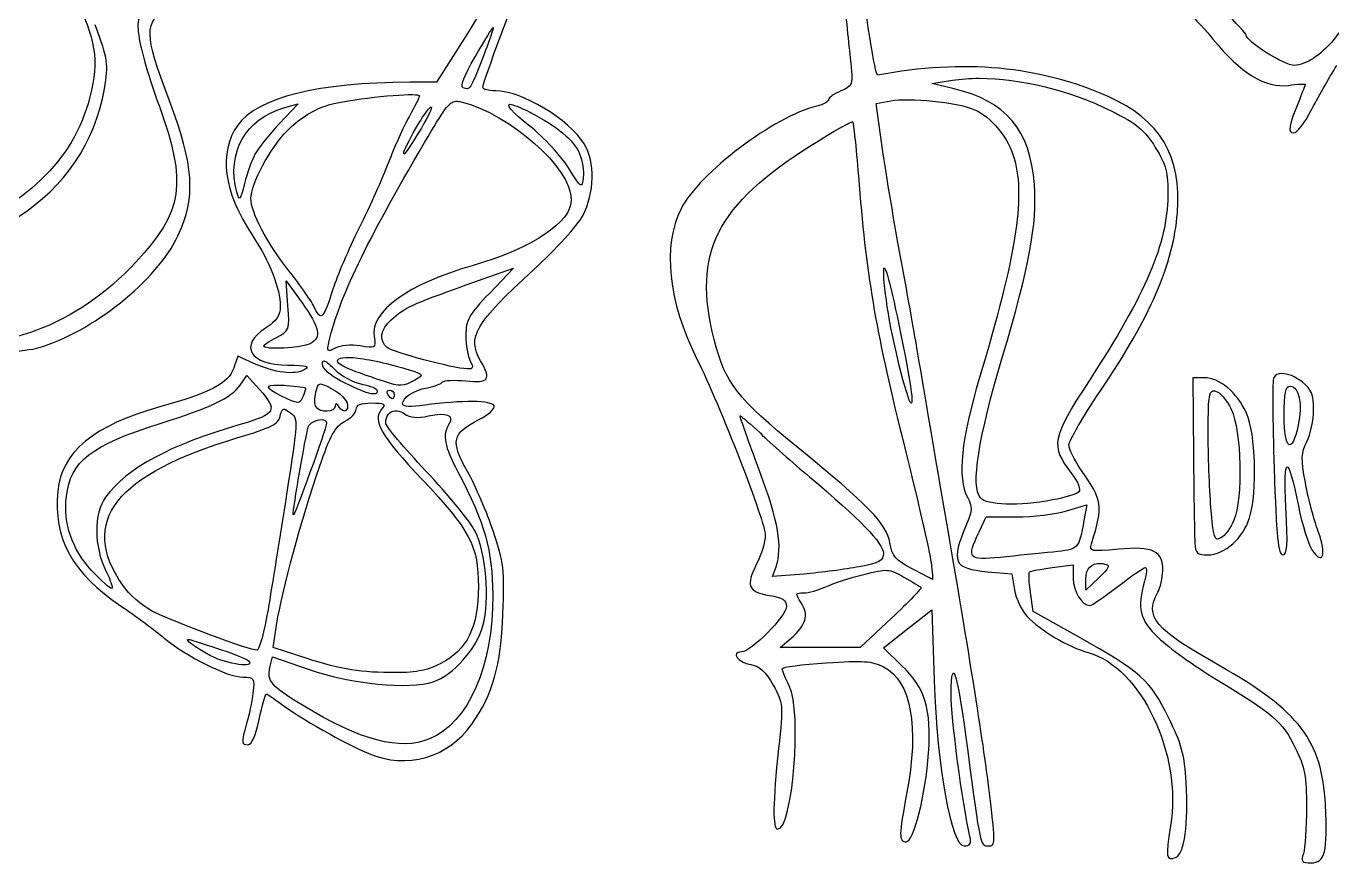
# Model space of a CAD drawing. Extents: x -354 to -51, y 1 to 137.
# Drawn here: x -303.5 to -221.5, y 1.4 to 53.9 of the extents above; entities that cross this region are included whole.
import ezdxf

# ---------------------------------------------------------------- set-up
doc = ezdxf.new("R2010")
doc.units = 0
doc.layers.add('Layer_1', color=7, linetype='CONTINUOUS')

msp = doc.modelspace()

# ---------------------------------------------------------------- linework, layer by layer
at = {"layer": 'Layer_1', "color": 7}
for points in [[(-274.151327, 53.773503), (-274.151327, 53.773503)], [(-276.489033, 52.245535), (-277.714383, 50.33392), (-279.390077, 50.33392)], [(-245.306785, 49.948619), (-246.629702, 50.26171), (-245.339856, 50.465108)], [(-243.660303, 50.586376), (-243.660303, 50.586376)], [(-279.216996, 49.566075), (-279.216996, 49.566075)], [(-249.76777, 46.426906), (-250.118341, 49.002734), (-249.209388, 49.173061)], [(-286.397672, 48.988953), (-287.57784, 47.726672)], [(-287.216229, 48.754136), (-286.397672, 48.988953), (-286.397672, 48.988953)], [(-278.052279, 48.781147), (-278.052279, 48.781147)], [(-276.497299, 49.145499), (-276.497299, 49.145499)], [(-273.101263, 48.954779), (-273.101263, 48.954779)], [(-251.602215, 47.854552), (-251.602215, 47.854552)], [(-275.856237, 37.625651), (-272.879123, 38.687842), (-272.879123, 38.687842)], [(-272.879123, 38.687842), (-274.372366, 37.121842)], [(-249.613979, 38.701073), (-249.613979, 38.701073)], [(-287.143472, 37.884722), (-286.143559, 36.502274)], [(-287.031035, 36.326438), (-287.143472, 37.884722), (-287.143472, 37.884722)], [(-289.171944, 32.707708), (-290.17516, 33.151988), (-290.448012, 32.370365)], [(-284.778196, 32.859293), (-284.778196, 32.859293)], [(-283.396859, 33.078675), (-283.396859, 33.078675)], [(-224.699048, 32.06885), (-224.699048, 32.06885)], [(-290.02578, 31.346206), (-289.599144, 31.945378), (-289.599144, 31.945378)], [(-289.599144, 31.945378), (-288.817502, 31.081073)], [(-287.57784, 31.352822), (-287.57784, 31.352822)], [(-285.028471, 31.412353), (-285.028471, 31.412353)], [(-230.259159, 31.813086), (-230.218369, 26.984439)], [(-229.550296, 31.813086), (-230.259159, 31.813086), (-230.259159, 31.813086)], [(-224.145077, 31.28392), (-224.145077, 31.28392)], [(-280.644092, 31.019336), (-280.644092, 31.019336)], [(-228.975378, 30.982405), (-228.975378, 30.982405)], [(-287.290087, 29.832019), (-287.290087, 29.832019)], [(-281.786762, 30.225586), (-281.786762, 30.225586)], [(-280.316119, 29.735556), (-280.316119, 29.735556)], [(-284.929241, 29.183238), (-284.929241, 29.183238)], [(-258.642335, 29.409786), (-258.642335, 29.409786)], [(-238.17902, 23.460519), (-236.920044, 23.839205), (-236.920044, 23.839205)], [(-236.920044, 23.839205), (-237.092575, 22.865208)], [(-243.670226, 22.146975), (-243.224293, 23.081836), (-241.330869, 23.081836)], [(-254.669174, 19.500039), (-256.623233, 19.338534), (-256.410466, 19.953138)], [(-249.45082, 19.730998), (-249.45082, 19.730998)], [(-239.085216, 19.907387), (-237.76616, 20.07661), (-237.76616, 19.216716)], [(-236.046368, 20.1626), (-236.046368, 20.1626)], [(-243.139406, 19.646111), (-241.609231, 19.509961), (-241.448277, 18.51171)], [(-236.158814, 19.261914), (-236.97241, 18.484702), (-236.97241, 19.204035)], [(-237.424956, 15.556646), (-240.279702, 17.159578), (-240.444514, 18.334771)], [(-248.50769, 13.750856), (-249.67296, 14.871484), (-248.151055, 16.06652), (-246.629702, 17.262104), (-246.48418, 12.829795)], [(-286.342018, 14.36325), (-287.954297, 14.895188), (-287.721153, 16.408825)], [(-249.161433, 16.729632), (-251.127618, 14.881957), (-253.64116, 14.882508), (-256.154702, 14.882508), (-255.459619, 15.476168)], [(-293.256462, 15.402305), (-293.256462, 15.402305)], [(-288.157694, 13.639519), (-287.991804, 14.301528), (-285.699285, 13.509979)], [(-223.322114, 1.981314), (-223.322665, 1.981314)]]:
    msp.add_lwpolyline(points, dxfattribs=at)
for points in [[(-315.406476, 44.427647), (-313.074106, 46.443783), (-309.15514, 52.59728), (-300.861024, 67.267253)], [(-216.823838, 63.47875), (-217.364304, 60.326999), (-219.779494, 54.900439), (-221.559326, 52.839192)], [(-272.426577, 59.633472), (-272.426577, 59.145135), (-274.598613, 55.194788), (-276.489033, 52.245535)], [(-250.032904, 50.780404), (-250.18411, 50.751724), (-250.756606, 54.344247), (-251.384483, 59.263606)], [(-226.918243, 53.293395), (-226.918243, 53.438491), (-229.218126, 55.83841), (-232.02911, 58.626402)], [(-274.804519, 50.003189), (-274.798705, 50.357051), (-272.78448, 55.747839), (-272.029702, 57.429715)], [(-233.382343, 57.553187), (-231.711633, 55.985078), (-229.7379, 53.953976), (-228.995772, 53.039285)], [(-300.185215, 55.219342), (-299.007332, 52.80236), (-298.867971, 51.391965), (-299.569519, 48.992814)], [(-295.328481, 55.519203), (-296.529506, 54.368413), (-296.541472, 54.339489), (-296.35704, 53.071806)], [(-294.475747, 49.227631), (-296.074169, 53.450201), (-296.078769, 54.023481), (-294.519294, 55.09642)], [(-252.064684, 54.831836), (-251.907525, 53.303868), (-251.734089, 51.616332), (-251.679383, 51.081919)], [(-298.544798, 49.922714), (-298.271861, 51.516126), (-298.300309, 51.712835), (-299.123044, 53.942726)], [(-275.291793, 51.936301), (-274.709176, 52.946835), (-274.196203, 53.773503), (-274.151327, 53.773503)], [(-274.151327, 53.773503), (-274.106451, 53.773503), (-274.393189, 52.940612), (-274.789084, 51.923074)], [(-223.888763, 51.392253), (-224.524632, 51.392253), (-226.918243, 52.894316), (-226.918243, 53.293395)], [(-296.35704, 53.071806), (-296.254396, 52.366239), (-295.696527, 50.479439), (-295.117351, 48.878711)], [(-228.995772, 53.039285), (-227.270019, 50.912261), (-225.69667, 49.950318), (-224.258629, 50.1432)], [(-221.559326, 52.839192), (-221.8145, 52.543677), (-222.317389, 52.097193), (-222.677191, 51.847006)], [(-276.042549, 49.987757), (-276.239653, 50.058485), (-275.967876, 50.763648), (-275.291793, 51.936301)], [(-274.789084, 51.923074), (-275.592083, 49.859194), (-275.609767, 49.832462), (-276.042549, 49.987757)], [(-235.564604, 49.439848), (-239.90799, 51.360701), (-244.654118, 51.800572), (-250.032904, 50.780404)], [(-222.677191, 51.847006), (-223.036991, 51.596822), (-223.582286, 51.392253), (-223.888763, 51.392253)], [(-251.679383, 51.081919), (-251.590985, 50.218398), (-251.665215, 50.075088), (-252.345802, 49.793176)], [(-222.849722, 48.547981), (-222.456256, 49.311968), (-221.726989, 50.591888), (-221.229149, 51.392253)], [(-279.390077, 50.33392), (-285.097502, 50.33392), (-288.952799, 49.374009), (-290.182328, 47.647297)], [(-274.005257, 49.804753), (-274.446495, 49.804753), (-274.806495, 49.894051), (-274.804519, 50.003189)], [(-245.339856, 50.465108), (-244.818905, 50.547218), (-244.254599, 50.586859), (-243.660303, 50.586376)], [(-243.660303, 50.586376), (-241.085031, 50.5844), (-237.951704, 49.831671), (-235.393176, 48.547431)], [(-224.258629, 50.1432), (-223.683951, 50.220283), (-223.214077, 50.249936), (-223.214077, 50.208794)], [(-223.214077, 50.208794), (-223.214077, 50.167651), (-223.378127, 49.732126), (-223.578979, 49.241409)], [(-315.472628, 38.956836), (-306.155654, 38.956836), (-299.707723, 43.133683), (-298.544798, 49.922714)], [(-293.926175, 40.709702), (-292.788509, 43.145169), (-292.914747, 45.103975), (-294.475747, 49.227631)], [(-284.699936, 48.848395), (-283.696241, 49.190838), (-280.412876, 49.585469), (-279.216996, 49.566075)], [(-278.776577, 49.480638), (-278.776577, 49.404412), (-279.069447, 48.817749), (-279.427562, 48.177014)], [(-279.216996, 49.566075), (-278.941025, 49.56159), (-278.776577, 49.534937), (-278.776577, 49.480638)], [(-276.497299, 49.145499), (-276.398141, 49.151285), (-276.292781, 49.132347), (-276.169326, 49.102505)], [(-268.4468, 46.479269), (-269.402142, 48.025049), (-272.376468, 49.804753), (-274.005257, 49.804753)], [(-253.111993, 49.248575), (-253.111993, 49.123486), (-253.439416, 48.942372), (-253.839596, 48.846188)], [(-252.345802, 49.793176), (-252.767005, 49.618712), (-253.111993, 49.373676), (-253.111993, 49.248575)], [(-249.209388, 49.173061), (-248.038163, 49.392785), (-245.080482, 49.089297), (-244.002608, 48.638933)], [(-240.203632, 43.916672), (-240.449013, 47.346208), (-241.985086, 49.161628), (-245.306785, 49.948619)], [(-231.227644, 42.157191), (-230.932242, 45.680741), (-232.315148, 48.002787), (-235.564604, 49.439848)], [(-223.578979, 49.241409), (-224.262786, 47.570738), (-224.333319, 47.15892), (-223.936168, 47.15892)], [(-299.569519, 48.992814), (-300.687994, 45.167853), (-303.967473, 42.200431), (-308.806794, 40.634185)], [(-295.117351, 48.878711), (-293.344431, 43.978755), (-293.603398, 42.231706), (-296.572009, 39.058259)], [(-290.23358, 43.454753), (-290.896435, 45.92934), (-289.692532, 48.043935), (-287.216229, 48.754136)], [(-287.054177, 47.319874), (-286.414295, 47.975552), (-285.479913, 48.582279), (-284.699936, 48.848395)], [(-279.737896, 45.836003), (-279.959844, 45.836003), (-278.532099, 48.400164), (-278.119527, 48.742562)], [(-278.052279, 48.781147), (-277.946389, 48.791702), (-278.191011, 48.2546), (-278.659167, 47.468701)], [(-278.457423, 46.561952), (-277.24444, 48.632272), (-276.926988, 49.120435), (-276.497299, 49.145499)], [(-278.119527, 48.742562), (-278.089735, 48.767284), (-278.067406, 48.779635), (-278.052279, 48.781147)], [(-276.169326, 49.102505), (-273.091097, 48.35868), (-269.251577, 44.962359), (-269.251577, 42.983465)], [(-271.859925, 47.589969), (-272.966524, 48.474612), (-273.380395, 48.946219), (-273.101263, 48.954779)], [(-273.101263, 48.954779), (-272.933784, 48.959915), (-272.516589, 48.79847), (-271.850556, 48.459236)], [(-271.850556, 48.459236), (-270.147534, 47.591826), (-269.080245, 46.700786), (-268.729576, 45.854192)], [(-253.839596, 48.846188), (-256.522361, 48.201395), (-261.227638, 44.647404), (-262.361937, 42.409648)], [(-244.002608, 48.638933), (-242.885087, 48.172002), (-241.81711, 46.85745), (-241.446623, 45.493145)], [(-235.393176, 48.547431), (-233.753017, 47.724157), (-233.28096, 47.334403), (-232.615051, 46.253272)], [(-223.936168, 47.15892), (-223.731876, 47.15892), (-223.243191, 47.783997), (-222.849722, 48.547981)], [(-290.182328, 47.647297), (-291.401387, 45.935275), (-291.068873, 43.468077), (-289.249668, 40.727341)], [(-287.57784, 47.726672), (-288.227121, 47.03251), (-288.913626, 46.175073), (-289.103054, 45.821119)], [(-279.427562, 48.177014), (-279.785676, 47.536273), (-280.369272, 46.241616), (-280.72457, 45.299671)], [(-269.419146, 44.962325), (-269.875116, 45.698708), (-270.973203, 46.881114), (-271.859925, 47.589969)], [(-254.12733, 46.432968), (-252.794378, 47.270643), (-251.658086, 47.910424), (-251.602215, 47.854552)], [(-251.602215, 47.854552), (-251.546343, 47.798681), (-251.38562, 46.279913), (-251.244475, 44.479463)], [(-289.351099, 43.057878), (-289.356744, 43.967359), (-288.161448, 46.185236), (-287.054177, 47.319874)], [(-278.659167, 47.468701), (-279.194204, 46.570534), (-279.679694, 45.836003), (-279.737896, 45.836003)], [(-284.439219, 34.114408), (-283.794736, 36.848806), (-282.182418, 40.204126), (-278.457423, 46.561952)], [(-268.535548, 41.965921), (-267.779446, 43.381325), (-267.7412, 45.337585), (-268.4468, 46.479269)], [(-260.291572, 34.211975), (-261.668452, 39.656801), (-260.163891, 42.639371), (-254.12733, 46.432968)], [(-248.638881, 39.618295), (-249.066626, 41.946628), (-249.574767, 45.010393), (-249.76777, 46.426906)], [(-232.615051, 46.253272), (-231.926788, 45.135846), (-231.815561, 44.703629), (-231.831224, 43.210563)], [(-289.103054, 45.821119), (-289.29251, 45.467158), (-289.584384, 44.641246), (-289.751826, 43.985574)], [(-280.72457, 45.299671), (-281.079869, 44.357732), (-281.90455, 42.515481), (-282.557361, 41.205795)], [(-268.729576, 45.854192), (-268.55753, 45.438837), (-268.456026, 44.766804), (-268.503575, 44.360952)], [(-241.446623, 45.493145), (-240.778908, 43.034298), (-241.364982, 39.37487), (-243.636602, 31.82466)], [(-268.503575, 44.360952), (-268.587079, 43.648366), (-268.618569, 43.66942), (-269.419146, 44.962325)], [(-251.244475, 44.479463), (-250.762725, 38.334198), (-250.179874, 34.856306), (-248.502729, 28.10892)], [(-289.751826, 43.985574), (-290.026034, 42.911966), (-290.074011, 42.859058), (-290.23358, 43.454753)], [(-242.195175, 33.136003), (-240.507306, 38.793105), (-240.024144, 41.4081), (-240.203632, 43.916672)], [(-286.969285, 38.52303), (-288.364761, 40.298721), (-289.345737, 42.16673), (-289.351099, 43.057878)], [(-269.251577, 42.983465), (-269.251577, 41.541422), (-271.656423, 39.935256), (-275.464324, 38.834465)], [(-231.831224, 43.210563), (-231.862616, 40.219067), (-233.198015, 37.082751), (-236.770664, 31.61079)], [(-271.605815, 38.590278), (-270.238014, 39.846237), (-268.856392, 41.365307), (-268.535548, 41.965921)], [(-262.361937, 42.409648), (-263.550493, 40.064852), (-263.185707, 36.600749), (-261.368647, 32.977803)], [(-236.052431, 30.992325), (-232.891576, 35.669478), (-231.501947, 38.885268), (-231.227644, 42.157191)], [(-282.557361, 41.205795), (-283.210169, 39.896106), (-283.95089, 38.169702), (-284.203281, 37.369336)], [(-302.721377, 33.676744), (-299.305528, 34.660274), (-295.22959, 37.919441), (-293.926175, 40.709702)], [(-289.249668, 40.727341), (-288.183772, 39.121519), (-287.507821, 37.395532), (-287.507821, 36.280134)], [(-247.570625, 33.66517), (-247.730377, 34.611055), (-248.21114, 37.289961), (-248.638881, 39.618295)], [(-296.572009, 39.058259), (-298.445597, 37.055378), (-300.533421, 35.62686), (-302.849252, 34.764293)], [(-285.337702, 36.167688), (-285.504354, 36.533425), (-286.238696, 37.593373), (-286.969285, 38.52303)], [(-275.464324, 38.834465), (-279.502063, 37.66723), (-281.852356, 35.972356), (-281.620846, 34.39498)], [(-274.940118, 32.87142), (-275.797416, 34.371106), (-275.332071, 35.168703), (-271.605815, 38.590278)], [(-248.557299, 32.10027), (-249.209012, 34.61936), (-249.676607, 37.382519), (-249.65036, 38.559961)], [(-249.65036, 38.559961), (-249.648102, 38.661214), (-249.635515, 38.706632), (-249.613979, 38.701073)], [(-249.613979, 38.701073), (-249.463247, 38.66216), (-248.867989, 36.118945), (-248.211137, 32.647076)], [(-284.203281, 37.369336), (-284.782909, 35.531232), (-284.961443, 35.341886), (-285.337702, 36.167688)], [(-280.562513, 35.437878), (-279.738288, 36.188598), (-279.254859, 36.413295), (-275.856237, 37.625651)], [(-274.372366, 37.121842), (-275.694501, 35.735716), (-275.86616, 35.430919), (-275.86616, 34.461124)], [(-287.507821, 36.280134), (-287.507821, 35.704948), (-287.73041, 35.377694), (-288.430547, 34.924146)], [(-287.742094, 34.342063), (-286.937648, 34.758056), (-286.920996, 34.805158), (-287.031035, 36.326438)], [(-286.143559, 36.502274), (-285.01563, 34.943405), (-284.89577, 34.336401), (-285.638099, 33.939123)], [(-280.805049, 33.702101), (-281.329257, 34.137158), (-281.233118, 34.827076), (-280.562513, 35.437878)], [(-302.849252, 34.764293), (-304.35835, 34.202199), (-305.199486, 34.100007), (-309.600544, 33.942431)], [(-288.430547, 34.924146), (-290.142394, 33.815273), (-289.414825, 32.61138), (-287.025503, 32.598567)], [(-275.86616, 34.461124), (-275.86616, 33.85867), (-275.742843, 33.135255), (-275.592204, 32.853781)], [(-308.806794, 33.136003), (-306.041891, 33.265916), (-303.30346, 33.50914), (-302.721377, 33.676744)], [(-288.566154, 33.790296), (-288.566154, 33.859322), (-288.195258, 34.107725), (-287.742094, 34.342063)], [(-285.638099, 33.939123), (-286.142317, 33.669276), (-288.566154, 33.546001), (-288.566154, 33.790296)], [(-284.056667, 33.671232), (-284.575194, 33.393734), (-284.601751, 33.42479), (-284.439219, 34.114408)], [(-282.504444, 33.801319), (-283.075013, 33.897718), (-283.736994, 33.842321), (-284.056667, 33.671232)], [(-281.620846, 34.39498), (-281.511138, 33.647494), (-281.528351, 33.636411), (-282.504444, 33.801319)], [(-275.790643, 32.361546), (-276.670242, 32.397222), (-280.450442, 33.407806), (-280.805049, 33.702101)], [(-255.013133, 27.403915), (-258.860476, 30.526246), (-259.601044, 31.481306), (-260.291572, 34.211975)], [(-245.943436, 24.14017), (-246.678811, 28.433035), (-247.41087, 32.719285), (-247.570625, 33.66517)], [(-284.861988, 32.647076), (-284.861988, 32.778202), (-284.838281, 32.850905), (-284.778196, 32.859293)], [(-284.778196, 32.859293), (-284.677951, 32.873263), (-284.475569, 32.708781), (-284.107918, 32.34115)], [(-281.025535, 31.586535), (-283.371234, 32.357327), (-284.056187, 32.675933), (-283.902319, 32.924887)], [(-283.902319, 32.924887), (-283.845028, 33.017619), (-283.667962, 33.067646), (-283.396859, 33.078675)], [(-283.396859, 33.078675), (-283.306492, 33.082353), (-283.205654, 33.081963), (-283.095361, 33.077022)], [(-283.095361, 33.077022), (-282.359918, 33.044086), (-281.202491, 32.822387), (-279.905466, 32.445329)], [(-275.873876, 31.609136), (-274.40743, 31.468228), (-274.25549, 31.673787), (-274.940118, 32.87142)], [(-275.592204, 32.853781), (-275.368193, 32.435211), (-275.404334, 32.345883), (-275.790643, 32.361546)], [(-261.368647, 32.977803), (-259.912443, 30.074366), (-257.080743, 22.767478), (-257.080743, 21.913812)], [(-243.589748, 24.275769), (-244.197672, 25.008274), (-243.725793, 28.005937), (-242.195175, 33.136003)], [(-290.448012, 32.370365), (-290.768447, 31.451151), (-291.903291, 30.86412), (-295.062769, 29.9825)], [(-286.009616, 32.308076), (-286.605839, 31.961459), (-287.837767, 32.116904), (-289.171944, 32.707708)], [(-287.025503, 32.598567), (-285.830038, 32.592161), (-285.622605, 32.533061), (-286.009616, 32.308076)], [(-283.737502, 31.621263), (-284.390677, 31.956605), (-284.861988, 32.386737), (-284.861988, 32.647076)], [(-284.107918, 32.34115), (-283.693249, 31.926481), (-282.919368, 31.505947), (-282.388141, 31.406289)], [(-279.905466, 32.445329), (-278.455312, 32.02376), (-278.435133, 32.004365), (-279.061003, 31.657644)], [(-248.211137, 32.647076), (-247.647638, 29.668596), (-247.846791, 29.353909), (-248.557299, 32.10027)], [(-224.699048, 32.06885), (-224.918437, 32.061936), (-225.093062, 31.98312), (-225.189632, 31.826867)], [(-223.381646, 31.52921), (-223.843043, 31.892143), (-224.333404, 32.080354), (-224.699048, 32.06885)], [(-295.047896, 28.940152), (-291.879528, 29.929882), (-290.5979, 30.543781), (-290.02578, 31.346206)], [(-287.441668, 30.661597), (-288.471074, 31.16905), (-288.524696, 31.382489), (-287.57784, 31.352822)], [(-287.57784, 31.352822), (-287.442571, 31.348588), (-287.287152, 31.339286), (-287.11096, 31.32526)], [(-287.11096, 31.32526), (-286.456092, 31.273178), (-285.920321, 31.192875), (-285.920321, 31.146667)], [(-285.920321, 31.146667), (-285.920321, 31.100464), (-285.992401, 30.874139), (-286.080736, 30.643958)], [(-285.277616, 30.905784), (-285.198171, 31.222285), (-285.152197, 31.382113), (-285.028471, 31.412353)], [(-285.028471, 31.412353), (-284.904716, 31.442594), (-284.703125, 31.342904), (-284.312981, 31.141155)], [(-284.312981, 31.141155), (-283.493887, 30.717587), (-283.066998, 30.079776), (-283.388054, 29.758706)], [(-281.42241, 30.98957), (-281.42241, 30.593031), (-282.089036, 30.774915), (-283.737502, 31.621263)], [(-282.388141, 31.406289), (-281.856922, 31.30663), (-281.42241, 31.118896), (-281.42241, 30.98957)], [(-279.061003, 31.657644), (-279.808813, 31.243367), (-279.965034, 31.238062), (-281.025535, 31.586535)], [(-279.83491, 30.159439), (-279.83491, 30.579612), (-279.19568, 31.001551), (-278.282688, 31.184149)], [(-278.282688, 31.184149), (-277.820588, 31.276571), (-277.388949, 31.438863), (-277.323573, 31.544645)], [(-277.323573, 31.544645), (-277.258193, 31.650425), (-276.605836, 31.679468), (-275.873876, 31.609136)], [(-243.636602, 31.82466), (-244.801034, 27.954429), (-245.049858, 25.523276), (-244.404444, 24.317109)], [(-236.770664, 31.61079), (-239.132409, 27.993474), (-239.213619, 27.560898), (-237.865378, 25.793264)], [(-226.890682, 29.585075), (-227.482236, 30.88755), (-228.587074, 31.813086), (-229.550296, 31.813086)], [(-225.189632, 31.826867), (-225.274818, 31.689039), (-225.263126, 29.129195), (-225.163724, 26.138326)], [(-224.536993, 29.409786), (-224.536993, 30.888577), (-224.454254, 31.28392), (-224.145077, 31.28392)], [(-224.145077, 31.28392), (-223.602389, 31.28392), (-223.366372, 30.132987), (-223.643472, 28.838176)], [(-222.68491, 29.796188), (-222.68491, 30.76075), (-222.813982, 31.082681), (-223.381646, 31.52921)], [(-288.817502, 31.081073), (-287.64786, 29.787245), (-287.783044, 29.527769), (-289.95466, 28.896605)], [(-286.080736, 30.643958), (-286.277981, 30.129885), (-286.365752, 30.131206), (-287.441668, 30.661597)], [(-285.268247, 29.975885), (-285.363243, 30.129673), (-285.36742, 30.548214), (-285.277616, 30.905784)], [(-280.760952, 30.754753), (-280.850888, 30.900273), (-280.798202, 31.019336), (-280.644092, 31.019336)], [(-280.480381, 30.49017), (-280.544558, 30.49017), (-280.671016, 30.609231), (-280.760952, 30.754753)], [(-280.644092, 31.019336), (-280.489982, 31.019336), (-280.364077, 30.900273), (-280.364077, 30.754753)], [(-280.364077, 30.754753), (-280.364077, 30.609231), (-280.416212, 30.49017), (-280.480381, 30.49017)], [(-274.086286, 30.041479), (-274.203984, 30.389464), (-276.133837, 30.409581), (-278.445846, 30.08723)], [(-238.030743, 27.597942), (-238.030743, 27.855284), (-237.140287, 29.382614), (-236.052431, 30.992325)], [(-229.29784, 28.45894), (-229.298968, 30.499444), (-229.262748, 30.952503), (-228.975378, 30.982405)], [(-228.975378, 30.982405), (-228.934326, 30.986666), (-228.888403, 30.982134), (-228.836471, 30.972482)], [(-228.836471, 30.972482), (-228.581811, 30.925435), (-228.139825, 30.410795), (-227.854758, 29.828711)], [(-295.062769, 29.9825), (-299.204578, 28.826777), (-301.232147, 27.155079), (-301.467915, 24.701307)], [(-287.516655, 29.390494), (-287.447623, 29.681013), (-287.396061, 29.819635), (-287.290087, 29.832019)], [(-287.290087, 29.832019), (-287.27496, 29.833789), (-287.258591, 29.833128), (-287.241036, 29.829812)], [(-287.241036, 29.829812), (-287.156737, 29.813895), (-287.041703, 29.740232), (-286.873386, 29.617045)], [(-286.873386, 29.617045), (-286.383053, 29.258182), (-286.388697, 29.143304), (-287.111496, 24.51224)], [(-284.063835, 30.027148), (-284.068915, 29.625588), (-285.026523, 29.58479), (-285.268247, 29.975885)], [(-283.813589, 29.968719), (-283.980297, 30.232301), (-284.061013, 30.251125), (-284.063835, 30.027148)], [(-283.388054, 29.758706), (-283.486719, 29.660055), (-283.678207, 29.754642), (-283.813589, 29.968719)], [(-283.472918, 29.068585), (-283.072755, 29.275937), (-282.745321, 29.620784), (-282.745321, 29.835327)], [(-282.745321, 29.835327), (-282.745321, 30.107256), (-282.454914, 30.225586), (-281.786762, 30.225586)], [(-281.786762, 30.225586), (-280.968535, 30.225586), (-280.875763, 30.1679), (-281.154519, 29.832019)], [(-281.154519, 29.832019), (-281.745317, 29.120153), (-281.187099, 28.153954), (-278.609007, 25.426155)], [(-280.893243, 28.973225), (-280.893243, 29.430279), (-280.651582, 29.708846), (-280.316119, 29.735556)], [(-280.316119, 29.735556), (-280.268197, 29.739371), (-280.218625, 29.738392), (-280.167292, 29.731698)], [(-280.167292, 29.731698), (-280.030403, 29.713833), (-279.882936, 29.657998), (-279.732935, 29.559717)], [(-278.445846, 30.08723), (-279.328409, 29.964178), (-279.83491, 29.990529), (-279.83491, 30.159439)], [(-279.732935, 29.559717), (-279.334011, 29.298345), (-278.895796, 29.255693), (-278.207721, 29.41089)], [(-278.207721, 29.41089), (-277.075694, 29.666216), (-276.575266, 29.463423), (-276.934414, 28.895504)], [(-275.045952, 29.180481), (-274.459212, 29.479811), (-274.027403, 29.867393), (-274.086286, 30.041479)], [(-227.854758, 29.828711), (-227.209325, 28.510784), (-227.103138, 24.244332), (-227.681674, 22.872924)], [(-226.699961, 23.030574), (-226.207097, 24.675605), (-226.313001, 28.313144), (-226.890682, 29.585075)], [(-223.105486, 27.798035), (-222.874132, 28.245419), (-222.68491, 29.144681), (-222.68491, 29.796188)], [(-300.925512, 24.366168), (-300.676903, 26.571788), (-299.366517, 27.591104), (-295.047896, 28.940152)], [(-289.95466, 28.896605), (-294.458983, 27.587455), (-297.095164, 26.169771), (-298.464337, 24.319313)], [(-290.162488, 28.052695), (-288.096367, 28.666712), (-287.633043, 28.900748), (-287.516655, 29.390494)], [(-286.699198, 23.214128), (-286.715849, 23.559574), (-285.936605, 28.104037), (-285.757705, 28.704231)], [(-284.599606, 28.968814), (-284.603557, 28.636306), (-286.685369, 22.930481), (-286.699198, 23.214128)], [(-285.757705, 28.704231), (-285.675352, 28.980569), (-285.241802, 29.176222), (-284.929241, 29.183238)], [(-285.053814, 26.217148), (-284.367026, 28.20739), (-284.058247, 28.765304), (-283.472918, 29.068585)], [(-284.929241, 29.183238), (-284.741705, 29.187443), (-284.597715, 29.123763), (-284.599606, 28.968814)], [(-278.370882, 25.955872), (-279.758137, 27.421469), (-280.893243, 28.779223), (-280.893243, 28.973225)], [(-276.934414, 28.895504), (-277.354417, 28.231353), (-277.218467, 27.505452), (-276.374931, 25.905159)], [(-275.762531, 25.922798), (-276.839815, 27.856099), (-276.738063, 28.317231), (-275.045952, 29.180481)], [(-258.668243, 29.407032), (-258.668243, 29.416458), (-258.659156, 29.41687), (-258.642335, 29.409786)], [(-257.445095, 25.977369), (-258.1176, 27.788234), (-258.668243, 29.331597), (-258.668243, 29.407032)], [(-258.642335, 29.409786), (-258.524635, 29.359732), (-258.016293, 28.921342), (-257.411471, 28.343737)], [(-223.643472, 28.838176), (-224.043779, 26.967653), (-224.536993, 27.28331), (-224.536993, 29.409786)], [(-297.391102, 18.793382), (-300.168733, 22.801502), (-297.853862, 25.766961), (-290.162488, 28.052695)], [(-257.411471, 28.343737), (-256.72025, 27.683614), (-255.321263, 26.44476), (-254.302618, 25.590417)], [(-248.502729, 28.10892), (-247.580367, 24.398138), (-246.763046, 20.856029), (-246.686476, 20.237564)], [(-229.126963, 23.688174), (-229.219943, 24.882553), (-229.296993, 27.029445), (-229.29784, 28.45894)], [(-249.271674, 21.471736), (-249.469058, 22.64004), (-250.661847, 23.872606), (-255.013133, 27.403915)], [(-237.303138, 26.084306), (-237.70332, 26.659514), (-238.030743, 27.340601), (-238.030743, 27.597942)], [(-224.416276, 23.677148), (-224.590353, 27.047293), (-224.314298, 27.074335), (-223.634102, 23.754318)], [(-223.20305, 25.231577), (-223.482038, 26.745437), (-223.468717, 27.095615), (-223.105486, 27.798035)], [(-287.721153, 16.408825), (-287.419965, 18.363812), (-286.140116, 23.069317), (-285.053814, 26.217148)], [(-230.218369, 26.984439), (-230.195902, 24.328686), (-230.158389, 21.828372), (-230.135134, 21.428189)], [(-278.609007, 25.426155), (-275.596601, 22.238816), (-275.085909, 21.266978), (-275.077922, 18.706289)], [(-275.286281, 22.19438), (-275.595526, 22.79763), (-276.98363, 24.490275), (-278.370882, 25.955872)], [(-276.374931, 25.905159), (-274.656141, 22.644395), (-274.201896, 21.045612), (-274.182197, 18.187045)], [(-274.134241, 22.155795), (-274.523931, 23.319961), (-275.256752, 25.015121), (-275.762531, 25.922798)], [(-256.410466, 19.953138), (-255.981223, 21.194044), (-256.249986, 22.75929), (-257.445095, 25.977369)], [(-254.302618, 25.590417), (-251.16534, 22.959157), (-249.67241, 21.418441), (-249.67241, 20.811932)], [(-237.865378, 25.793264), (-237.4563, 25.256932), (-237.272627, 24.7919), (-237.413933, 24.650594)], [(-236.615772, 21.3874), (-235.869054, 23.842445), (-235.902977, 24.071768), (-237.303138, 26.084306)], [(-225.163724, 26.138326), (-225.020082, 21.816327), (-224.909182, 20.700586), (-224.622981, 20.700586)], [(-301.467915, 24.701307), (-301.755387, 21.709548), (-300.563929, 19.556339), (-297.466625, 17.469362)], [(-237.413933, 24.650594), (-237.544983, 24.519544), (-238.289394, 24.291712), (-239.06813, 24.144028)], [(-222.389457, 22.165165), (-222.659279, 22.887611), (-223.025358, 24.267359), (-223.20305, 25.231577)], [(-299.363356, 19.750291), (-300.589273, 21.080246), (-301.119342, 22.646359), (-300.925512, 24.366168)], [(-298.464337, 24.319313), (-299.214512, 23.305537), (-299.210166, 21.219209), (-298.454967, 19.708398)], [(-287.111496, 24.51224), (-287.518207, 21.906451), (-288.04156, 18.6527), (-288.274562, 17.28195)], [(-242.975694, 5.420898), (-243.400684, 8.953332), (-244.134321, 13.579152), (-245.943436, 24.14017)], [(-244.404444, 24.317109), (-244.079169, 23.709228), (-244.085567, 23.492504), (-244.455157, 22.623225)], [(-239.06813, 24.144028), (-241.183219, 23.742908), (-243.19613, 23.801492), (-243.589748, 24.275769)], [(-241.330869, 23.081836), (-240.28954, 23.081836), (-238.871325, 23.252172), (-238.17902, 23.460519)], [(-229.319336, 20.700586), (-228.273026, 20.700586), (-227.080123, 21.761708), (-226.699961, 23.030574)], [(-228.503536, 21.76002), (-228.910583, 21.542176), (-228.975567, 21.743426), (-229.126963, 23.688174)], [(-224.622981, 20.700586), (-224.331462, 20.700586), (-224.291807, 21.267495), (-224.416276, 23.677148)], [(-223.634102, 23.754318), (-223.396866, 22.596389), (-223.015697, 21.363445), (-222.786883, 21.014228)], [(-274.792392, 16.253933), (-274.353968, 17.875192), (-274.602217, 20.859952), (-275.286281, 22.19438)], [(-273.547197, 16.99642), (-273.43597, 19.775623), (-273.487072, 20.222434), (-274.134241, 22.155795)], [(-244.455157, 22.623225), (-245.467237, 20.242805), (-245.288285, 19.837726), (-243.139406, 19.646111)], [(-242.330221, 20.546245), (-244.356261, 20.338659), (-244.468427, 20.473129), (-243.670226, 22.146975)], [(-237.092575, 22.865208), (-237.415688, 21.040086), (-237.418462, 21.037405), (-239.030645, 20.878629)], [(-227.681674, 22.872924), (-227.883534, 22.394422), (-228.253547, 21.893811), (-228.503536, 21.76002)], [(-222.786883, 21.014228), (-222.103304, 19.970952), (-221.847125, 20.713092), (-222.389457, 22.165165)], [(-257.080743, 21.913812), (-257.080743, 21.526007), (-257.326903, 20.725433), (-257.628099, 20.135039)], [(-247.866075, 19.830216), (-248.925221, 20.380307), (-249.127117, 20.616109), (-249.271674, 21.471736)], [(-234.933465, 21.053915), (-236.654981, 20.893914), (-236.75949, 20.914881), (-236.615772, 21.3874)], [(-230.135134, 21.428189), (-230.099193, 20.810024), (-229.976454, 20.700586), (-229.319336, 20.700586)], [(-249.67241, 20.811932), (-249.67241, 20.330331), (-249.90427, 20.199154), (-251.193763, 19.952588)], [(-239.030645, 20.878629), (-239.863037, 20.796649), (-241.347958, 20.646888), (-242.330221, 20.546245)], [(-232.150378, 19.697924), (-232.114838, 20.947918), (-232.748732, 21.256962), (-234.933465, 21.053915)], [(-298.090054, 18.58392), (-298.198794, 18.58392), (-298.771903, 19.108639), (-299.363356, 19.750291)], [(-298.454967, 19.708398), (-298.145821, 19.089936), (-297.981342, 18.58392), (-298.090054, 18.58392)], [(-257.628099, 20.135039), (-258.322547, 18.773816), (-258.159191, 18.371), (-256.82608, 18.157829)], [(-251.193763, 19.952588), (-252.030509, 19.79259), (-253.594362, 19.588967), (-254.669174, 19.500039)], [(-250.909887, 19.475234), (-250.176959, 19.661247), (-249.780213, 19.752737), (-249.45082, 19.730998)], [(-249.45082, 19.730998), (-249.121428, 19.709267), (-248.859387, 19.57481), (-248.396345, 19.309869)], [(-246.588359, 19.150568), (-246.61088, 19.171227), (-247.185939, 19.47697), (-247.866075, 19.830216)], [(-246.686476, 20.237564), (-246.609907, 19.619102), (-246.565809, 19.12991), (-246.588359, 19.150568)], [(-240.5068, 19.624064), (-240.450446, 19.686799), (-239.810716, 19.814313), (-239.085216, 19.907387)], [(-236.97241, 19.204035), (-236.97241, 19.851877), (-236.637268, 20.1917), (-236.046368, 20.1626)], [(-235.777374, 20.127323), (-235.434717, 20.057072), (-235.513465, 19.878609), (-236.158814, 19.261914)], [(-236.046368, 20.1626), (-235.961953, 20.158452), (-235.872, 20.146711), (-235.777374, 20.127323)], [(-234.973151, 18.716211), (-234.129842, 19.371055), (-233.35006, 19.906836), (-233.240131, 19.906836)], [(-233.240131, 19.906836), (-233.130206, 19.906836), (-233.151068, 19.520576), (-233.286433, 19.048593)], [(-232.456301, 18.35296), (-232.300788, 18.643536), (-232.163163, 19.248776), (-232.150378, 19.697924)], [(-253.283971, 18.70188), (-252.825417, 18.912342), (-251.757095, 19.260217), (-250.909887, 19.475234)], [(-248.396345, 19.309869), (-247.861105, 19.003615), (-247.371884, 18.713319), (-247.309349, 18.664949)], [(-240.444514, 18.334771), (-240.535138, 18.981029), (-240.563149, 19.56132), (-240.5068, 19.624064)], [(-237.76616, 19.216716), (-237.76616, 18.417349), (-237.21461, 17.525586), (-236.720504, 17.525586)], [(-233.286433, 19.048593), (-233.77685, 17.338597), (-233.60706, 16.649264), (-232.408346, 15.488295)], [(-295.593601, 17.198714), (-296.18463, 17.501894), (-296.993479, 18.219591), (-297.391102, 18.793382)], [(-274.182197, 18.187045), (-274.151364, 13.718457), (-275.708799, 10.179192), (-278.156458, 9.156476)], [(-275.077922, 18.706289), (-275.070104, 16.197689), (-275.796245, 14.718088), (-277.443187, 13.887564)], [(-256.82608, 18.157829), (-255.999093, 18.025585), (-255.757827, 17.869926), (-255.757827, 17.468259)], [(-254.831785, 17.69481), (-255.21721, 18.283048), (-255.208193, 18.319336), (-254.679097, 18.319336)], [(-254.679097, 18.319336), (-254.370312, 18.319336), (-253.742526, 18.491416), (-253.283971, 18.70188)], [(-247.309349, 18.664949), (-247.246815, 18.616579), (-248.080251, 17.745675), (-249.161433, 16.729632)], [(-241.448277, 18.51171), (-241.359617, 17.962845), (-241.000483, 17.207745), (-240.650669, 16.833259)], [(-236.720504, 17.525586), (-236.602888, 17.525586), (-235.816462, 18.061368), (-234.973151, 18.716211)], [(-228.601654, 13.756387), (-232.689016, 16.070632), (-233.292681, 16.790169), (-232.456301, 18.35296)], [(-297.466625, 17.469362), (-296.573109, 16.867317), (-295.369996, 15.975269), (-294.793247, 15.487191)], [(-288.274562, 17.28195), (-288.507565, 15.911199), (-288.817502, 14.763977), (-288.963044, 14.73203)], [(-255.757827, 17.468259), (-255.757827, 16.861111), (-257.969859, 14.615161), (-258.567922, 14.615161)], [(-255.459619, 15.476168), (-254.526294, 16.273872), (-254.337594, 16.940585), (-254.831785, 17.69481)], [(-288.963044, 14.73203), (-289.30061, 14.657974), (-294.177099, 16.472079), (-295.593601, 17.198714)], [(-275.492986, 10.081967), (-274.155659, 12.011718), (-273.678862, 13.706575), (-273.547197, 16.99642)], [(-240.650669, 16.833259), (-239.840118, 15.965544), (-238.068191, 14.920464), (-236.824684, 14.577146)], [(-277.909514, 12.743238), (-276.66245, 13.154802), (-275.178444, 14.826357), (-274.792392, 16.253933)], [(-294.793247, 15.487191), (-293.432512, 14.335677), (-290.802681, 13.027661), (-289.848826, 13.027661)], [(-291.877298, 14.377587), (-292.87137, 14.901972), (-293.559851, 15.4318), (-293.256462, 15.402305)], [(-293.256462, 15.402305), (-293.213113, 15.398099), (-293.149923, 15.382493), (-293.064071, 15.353799)], [(-293.064071, 15.353799), (-292.8458, 15.280819), (-292.012342, 15.010885), (-291.211988, 14.753535)], [(-291.211988, 14.753535), (-290.411634, 14.496176), (-289.643679, 14.181132), (-289.505418, 14.053483)], [(-231.783269, 10.506401), (-232.933438, 12.833605), (-233.534681, 13.371803), (-237.424956, 15.556646)], [(-232.408346, 15.488295), (-231.789884, 14.889309), (-230.159901, 13.722154), (-228.786312, 12.894819)], [(-289.505418, 14.053483), (-288.99437, 13.581664), (-290.848824, 13.835014), (-291.877298, 14.377587)], [(-280.618187, 13.318717), (-282.780176, 13.347532), (-283.858518, 13.544128), (-286.342018, 14.36325)], [(-258.567922, 14.615161), (-259.271846, 14.615161), (-258.795097, 13.960152), (-257.988593, 13.81921)], [(-256.02241, 13.561259), (-256.02241, 13.664552), (-254.780178, 13.832192), (-253.262474, 13.933877)], [(-253.262474, 13.933877), (-250.974459, 14.087124), (-250.361058, 14.045298), (-249.670203, 13.688033)], [(-245.420885, 11.969328), (-245.393848, 14.572941), (-245.022695, 13.298312), (-244.380743, 8.397467)], [(-236.824684, 14.577146), (-233.510252, 13.661984), (-230.912851, 8.196779), (-231.655386, 3.700556)], [(-286.121517, 11.269304), (-288.075709, 12.456387), (-288.368909, 12.798102), (-288.157694, 13.639519)], [(-285.699285, 13.509979), (-283.036066, 12.590556), (-279.443474, 12.236988), (-277.909514, 12.743238)], [(-277.443187, 13.887564), (-278.377565, 13.416394), (-279.039608, 13.29755), (-280.618187, 13.318717)], [(-257.988593, 13.81921), (-257.419811, 13.719811), (-257.05562, 13.384955), (-256.582443, 12.527168)], [(-255.580334, 12.487488), (-255.82337, 12.97466), (-256.02241, 13.457937), (-256.02241, 13.561259)], [(-249.670203, 13.688033), (-247.923448, 12.784753), (-247.406499, 9.945287), (-248.217202, 5.708623)], [(-246.838611, 8.265161), (-246.647375, 11.008785), (-247.057362, 12.356226), (-248.50769, 13.750856)], [(-221.944627, 5.036144), (-222.148355, 9.039297), (-223.577777, 10.911841), (-228.601654, 13.756387)], [(-289.848826, 13.027661), (-289.137062, 13.027661), (-289.106441, 12.978272), (-289.227062, 12.035481)], [(-256.582443, 12.527168), (-255.956559, 11.392579), (-255.949707, 11.313048), (-256.247855, 8.56062)], [(-256.307387, 3.502661), (-255.362363, 3.502661), (-254.76719, 10.857485), (-255.580334, 12.487488)], [(-246.48418, 12.829795), (-246.304522, 7.346218), (-245.416558, 2.444328), (-244.602881, 2.444328)], [(-228.786312, 12.894819), (-225.219709, 10.746572), (-224.636406, 10.241479), (-223.8375, 8.608569)], [(-289.227062, 12.035481), (-289.296884, 11.489804), (-289.474063, 10.627248), (-289.621186, 10.11891)], [(-288.830738, 10.381828), (-288.645459, 11.254939), (-288.442456, 11.969328), (-288.37986, 11.969328)], [(-288.37986, 11.969328), (-288.317263, 11.969328), (-287.887269, 11.680953), (-287.424029, 11.328825)], [(-244.244041, 3.039648), (-244.721572, 5.100773), (-245.435899, 10.521895), (-245.420885, 11.969328)], [(-287.424029, 11.328825), (-286.326241, 10.494322), (-283.460021, 8.87479), (-281.951577, 8.236516)], [(-278.156458, 9.156476), (-279.984736, 8.392585), (-282.472186, 9.05242), (-286.121517, 11.269304)], [(-289.621186, 10.11891), (-289.968404, 8.91924), (-289.959627, 8.794328), (-289.528024, 8.794328)], [(-289.528024, 8.794328), (-289.300948, 8.794328), (-289.0428, 9.382564), (-288.830738, 10.381828)], [(-281.951577, 8.236516), (-279.589385, 7.236998), (-276.940131, 7.993748), (-275.492986, 10.081967)], [(-230.677531, 6.424113), (-230.777889, 8.157776), (-230.966109, 8.853002), (-231.783269, 10.506401)], [(-256.247855, 8.56062), (-256.615288, 5.168563), (-256.634956, 3.502661), (-256.307387, 3.502661)], [(-248.249172, 2.708911), (-247.771302, 2.708911), (-247.019482, 5.670269), (-246.838611, 8.265161)], [(-244.380743, 8.397467), (-243.603512, 2.46383), (-243.599112, 2.444328), (-243.072708, 2.444328)], [(-223.8375, 8.608569), (-223.230547, 7.368005), (-223.126111, 6.815273), (-223.128086, 4.864722)], [(-231.313632, 1.734934), (-230.790005, 1.935876), (-230.529082, 3.859785), (-230.677531, 6.424113)], [(-248.217202, 5.708623), (-248.707145, 3.148218), (-248.711624, 2.708911), (-248.249172, 2.708911)], [(-243.072708, 2.444328), (-242.648071, 2.444328), (-242.641538, 2.643436), (-242.975694, 5.420898)], [(-222.839799, 1.385995), (-221.959066, 1.385995), (-221.793274, 2.062171), (-221.944627, 5.036144)], [(-223.128086, 4.864722), (-223.129498, 3.606068), (-223.216676, 2.308748), (-223.322114, 1.981314)], [(-231.655386, 3.700556), (-231.979834, 1.734567), (-231.937862, 1.495384), (-231.313632, 1.734934)], [(-244.602881, 2.444328), (-244.222871, 2.444328), (-244.138611, 2.584564), (-244.244041, 3.039648)], [(-223.322665, 1.981314), (-223.487471, 1.469532), (-223.419433, 1.385995), (-222.839799, 1.385995)]]:
    msp.add_open_spline(points, degree=3, dxfattribs=at)

doc.saveas('drawing.dxf')
